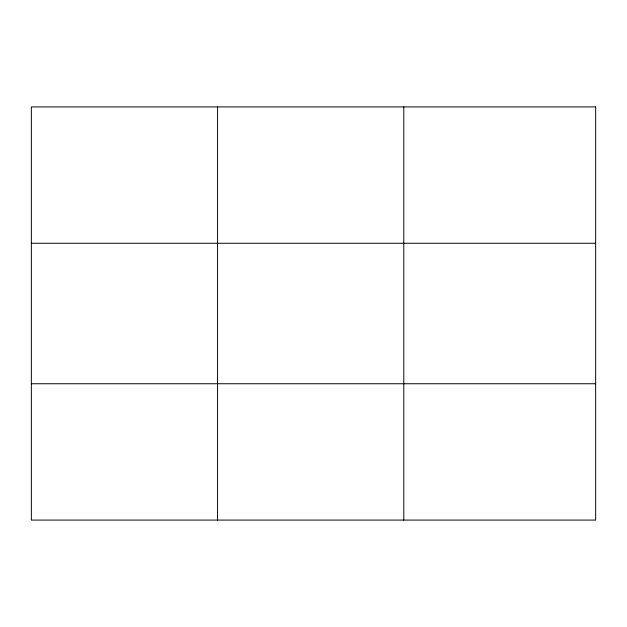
<?xml version="1.0" encoding="UTF-8"?>
<svg xmlns="http://www.w3.org/2000/svg" width="627" height="627" viewBox="0 0 627 627"><rect width="100%" height="100%" fill="white"/><g stroke="black" fill="none" stroke-linecap="round" stroke-linejoin="round"><path stroke-width="0.94" d="M217.569 520.081L217.569 106.919M403.788 520.081L403.788 106.919M31.35 243.26L595.65 243.26M31.35 383.74L595.65 383.74M595.65 106.919L595.65 520.081L31.35 520.081L31.35 106.919L595.65 106.919"/></g></svg>
